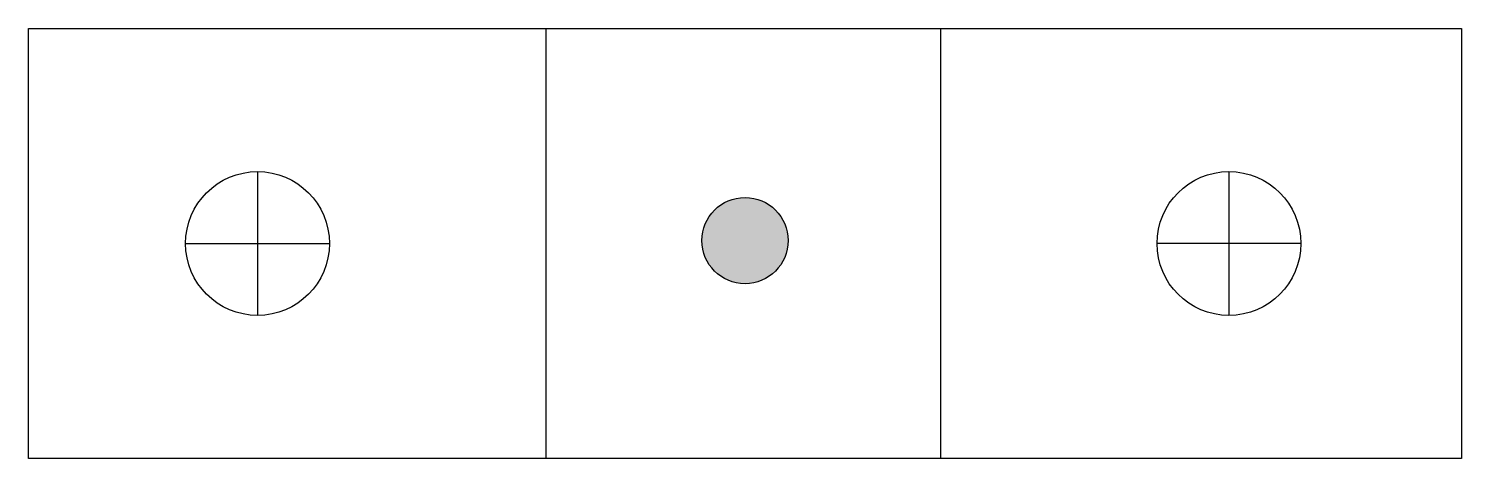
# Model space of a CAD drawing. Header units: millimetres. Extents: x 0 to 4.34, y -1.3 to 0.
import ezdxf

# ---------------------------------------------------------------- set-up
doc = ezdxf.new("R2010")
doc.units = ezdxf.units.MM

msp = doc.modelspace()

# ---------------------------------------------------------------- hatches: boundary and pattern name
h = msp.add_hatch(color=7)
edge = h.paths.add_edge_path()
edge.add_arc((2.172, -0.6431), 0.1308, 0, 360)

# ---------------------------------------------------------------- linework, layer by layer
at = {"color": 7}
for p, q in [((1.5686, 0), (1.5686, -1.304)), ((2.7648, 0), (2.7648, -1.304)), ((0.6939, -0.4339), (0.6939, -0.8701)), ((3.6394, -0.4339), (3.6394, -0.8701)), ((0.4758, -0.652), (0.912, -0.652)), ((3.8575, -0.652), (3.4214, -0.652))]:
    msp.add_line(p, q, dxfattribs=at)
msp.add_lwpolyline([(0, 0), (4.344, 0), (4.344, -1.304), (0, -1.304)], close=True, dxfattribs=at)
for centre, radius in [((0.6939, -0.652), 0.2181), ((3.6394, -0.652), 0.2181), ((2.172, -0.6431), 0.1308)]:
    msp.add_circle(centre, radius, dxfattribs=at)

doc.saveas('drawing.dxf')
